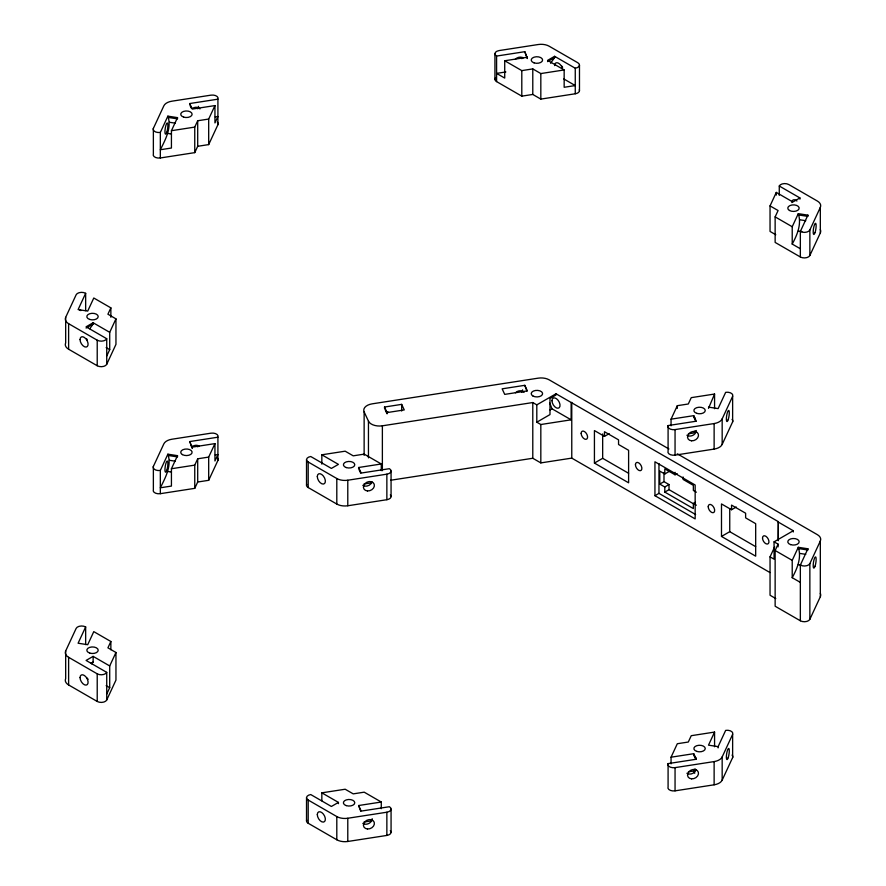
<?xml version="1.0" encoding="UTF-8"?>
<svg xmlns="http://www.w3.org/2000/svg" width="886" height="886" viewBox="0 0 886 886"><rect width="100%" height="100%" fill="white"/><g stroke="black" fill="none" stroke-linecap="round" stroke-linejoin="round"><path stroke-width="1.33" d="M177.499 117.628L171.43 130.707L171.43 148.028L160.333 149.745C165.538 139.467 171.829 127.783 167.886 116.144L177.499 117.628L177.499 118.868L167.886 117.384M177.499 455.659L171.43 468.738L171.43 486.071L160.333 487.787C165.538 477.499 171.829 465.826 167.886 454.175L177.499 455.659L177.499 456.91L167.886 455.426M800.346 248.756L792.217 244.071C797.267 234.868 801.741 224.047 798.286 213.659L807.899 215.143L807.899 216.394L798.286 214.91M800.346 582.39L792.217 577.694C797.267 568.491 801.741 557.682 798.286 547.293L807.899 548.777L807.899 550.018L798.286 548.534M85.654 293.31L78.101 309.602L87.714 311.086L93.783 298.006L110.861 307.863L107.915 314.209L115.955 318.849L115.955 344.388L106.73 364.268A5.681 3.278 0 0 1 97.216 365.741L68.621 349.228A11.374 6.567 0 0 1 65.675 342.882L65.675 317.343L76.141 294.783A5.681 3.278 0 0 1 85.654 293.31L85.654 310.643M153.367 128.404L163.832 105.844A11.374 6.567 0 0 1 171.873 101.192L210.946 95.156A5.681 3.278 0 0 1 217.912 99.177L217.912 124.716L208.686 144.595L197.7 146.29L194.754 152.636L160.333 157.963A5.681 3.278 0 0 1 153.367 153.942L153.367 128.404A5.681 3.278 0 0 0 160.333 132.424L160.333 157.963M160.333 132.424L167.886 116.144M194.754 152.636L194.754 127.097L197.7 120.751L208.686 119.056L214.944 105.578L192.284 109.089L189.715 103.54L217.912 99.177M106.73 356.061L109.709 349.649L109.709 332.328L115.955 318.849M85.654 626.945L78.101 643.225L87.714 644.709L93.783 631.629L110.861 641.497L107.915 647.832L115.955 652.484L115.955 680.105L106.73 699.984A5.681 3.278 0 0 1 97.216 701.457L68.621 684.944A11.374 6.567 0 0 1 65.675 678.598L65.675 650.977L76.141 628.418A5.681 3.278 0 0 1 85.654 626.945L85.654 644.609M153.367 466.435L163.832 443.875A11.374 6.567 0 0 1 171.873 439.234L210.946 433.188A5.681 3.278 0 0 1 217.912 437.208L217.912 460.432L208.686 480.312L197.7 482.006L194.754 488.352L160.333 493.679A5.681 3.278 0 0 1 153.367 489.659L153.367 466.435A5.681 3.278 0 0 0 160.333 470.455L160.333 493.679M160.333 470.455L167.886 454.175M194.754 488.352L194.754 465.128L197.7 458.793L208.686 457.087L214.944 443.62L192.284 447.12L189.715 441.571L217.912 437.208M106.73 694.103L109.709 687.691L109.709 665.951L115.955 652.484M671.056 425.823L671.056 419.167L677.314 405.688L688.3 403.994L691.246 397.648L714.57 394.037L714.57 408.701M775.782 234.746L770.045 231.434L770.045 205.895L776.291 192.417L792.87 201.997L799.914 197.932L799.914 199.173M779.27 195.341L779.27 186.016A5.681 3.278 0 0 1 788.784 184.543L817.379 201.056A11.374 6.567 0 0 1 820.325 207.402L820.325 232.94L809.859 255.5A5.681 3.278 0 0 1 800.346 256.973L775.139 242.421L775.139 216.882L778.085 210.536L770.045 205.895M708.501 408.368L714.57 394.037M792.217 244.071L792.217 226.738L798.286 213.659M800.346 256.973L800.346 231.434L807.899 215.143M671.056 419.167L693.716 415.656L696.285 421.204L668.088 425.568L668.088 451.107A5.681 3.278 0 0 0 675.054 455.127L714.127 449.091A11.374 6.567 0 0 0 722.168 444.44L722.168 418.901L732.633 396.341A5.681 3.278 0 0 0 725.667 392.321L718.114 408.601L708.501 407.117M809.859 255.5L809.859 229.961L820.325 207.402M722.168 444.44L732.633 421.88L732.633 396.341M778.163 539.352L778.329 521.655L556.02 393.772L536.805 404.858L536.805 422.19L540.825 424.516L571.138 419.82L571.138 402.499M671.056 763.865L671.056 757.198L677.314 743.731L688.3 742.036L691.246 735.69L714.57 732.08L714.57 746.743M775.782 598.559L770.045 595.237L770.045 556.851L774.685 546.85M677.303 453.809L817.379 534.679A11.374 6.567 0 0 1 820.325 541.025L820.325 596.743L809.859 619.303A5.681 3.278 0 0 1 800.346 620.776L775.139 606.223L775.139 550.505L778.085 544.159L774.065 541.844L774.065 559.166L770.045 556.851M792.217 577.694L792.217 560.362L798.286 547.293M714.57 732.08L708.501 745.159L718.114 746.643L725.667 730.363A5.681 3.278 0 0 1 732.633 734.383L732.633 757.596L722.168 780.156A11.374 6.567 0 0 1 714.127 784.808L675.054 790.844A5.681 3.278 0 0 1 668.088 786.823L668.088 763.61L696.285 759.247L693.716 753.698L671.056 757.198M800.346 620.776L800.346 565.058L807.899 548.777M809.859 619.303L809.859 563.585L820.325 541.025M722.168 780.156L722.168 756.943L732.633 734.383M695.089 430.762L693.716 432.988L688.378 433.808M688.378 771.85L693.716 771.03L695.089 768.804M89.774 328.761L93.13 323.988L93.13 322.748L86.086 326.812L106.73 338.729L106.73 364.268M91.79 663.935L93.13 662.03L93.13 656.371L86.086 660.435L106.73 672.363L106.73 699.984M550.594 63.271L554.614 57.557L554.614 56.316L547.581 60.37L564.16 69.95L564.16 87.282L575.258 85.565L563.806 78.943M86.086 328.053L93.13 323.988M547.581 61.621L554.614 57.557M90.782 663.381L93.13 662.03M549.985 409.93L551.989 408.778L571.138 419.82M536.805 422.19L549.985 414.582L549.985 398.49L556.02 395.012L556.02 393.772M604.473 436.377L604.473 431.726L618.55 439.855L618.55 444.495L628.606 450.298L628.606 482.804L594.428 463.068L594.428 430.563L604.473 436.377L609.191 433.653M594.428 463.068L602.668 458.317L628.595 473.279M664.799 486.99L664.799 492.095L669.019 489.659L669.019 484.542L664.799 486.99L659.771 484.088L659.771 471.086L664.799 473.988L669.019 471.54M664.799 473.988L664.799 468.871L675.054 474.796L677.159 473.578M659.771 484.088L663.991 481.641L669.019 484.542M654.942 495.695L695.156 518.908L695.156 485.007L654.942 461.794L654.942 495.695L658.962 493.369L695.632 514.533M664.799 492.095L693.35 508.575L693.35 503.469L695.455 502.251M731.548 509.738L731.548 505.098L745.624 513.215L745.624 517.867L755.68 523.67L755.68 556.175L721.492 536.44L721.492 503.935L731.548 509.738L736.255 507.013M721.492 536.44L729.743 531.678L755.669 546.651M774.065 541.844L793.28 530.747L793.28 531.988M338.419 803.657L338.419 802.406L331.386 806.47L310.742 794.554A5.681 3.278 0 0 0 308.195 800.047L308.195 823.26L336.802 839.773A11.374 6.567 0 0 0 347.788 841.478L386.861 835.432A5.681 3.278 0 0 0 390.305 830.614M579.278 89.752A5.681 3.278 0 0 1 575.258 93.772L540.825 99.099L532.785 94.448L521.799 96.153L496.592 81.601L496.592 56.062L524.8 51.698L527.369 58.498L524.8 51.698M505.862 71.954L496.592 73.394L504.721 78.079L504.721 60.757L527.369 57.247M215.265 116.908L217.912 116.498L214.944 122.91L214.944 105.578M504.721 60.757L521.799 70.614L532.785 68.909L540.825 73.56L564.16 69.95M171.43 130.707L194.754 127.097M384.524 407.028L401.679 404.37L404.26 409.919L387.093 412.577L384.524 407.028L384.524 408.269M524.8 385.321L502.14 388.832L504.721 394.381L527.369 390.881L524.8 385.321L526.86 391.014M668.93 448.969L549.198 379.85A11.374 6.567 0 0 0 538.212 378.156L372.186 403.839A11.374 6.567 0 0 0 364.135 411.879L368.454 421.16A11.374 6.567 0 0 0 382.375 425.812L532.785 402.543L536.805 404.858M215.265 454.95L217.912 454.54L214.944 460.953L214.944 443.62M171.43 468.738L194.754 465.128M321.839 464.131L321.839 454.795L345.175 451.184L353.215 455.836L364.201 454.13L381.279 463.987L381.279 470.654M358.631 468.738L358.631 467.498L381.279 463.987M321.839 454.795L338.419 464.375L331.386 468.428L310.742 456.511A5.681 3.278 0 0 0 308.195 462.005L336.802 478.518A11.374 6.567 0 0 0 347.788 480.223L386.861 474.176A5.681 3.278 0 0 0 389.408 468.683L361.2 473.046L358.631 467.498M668.088 425.568A5.681 3.278 0 0 0 675.054 429.588L714.127 423.552A11.374 6.567 0 0 0 722.168 418.901M363.958 484L371.954 482.759M390.582 480.256L532.785 458.261L540.825 462.902L571.769 458.117L769.978 572.555M306.722 484.376A5.681 3.278 0 0 0 308.195 487.544L336.802 504.056A11.374 6.567 0 0 0 347.788 505.762L386.861 499.715A5.681 3.278 0 0 0 390.305 494.897M321.839 800.833L321.839 792.837L345.175 789.227L353.215 793.867L364.201 792.173L381.279 802.029L381.279 808.697M360.691 811.222L358.631 805.529L381.279 802.029M308.195 800.047L336.802 816.56A11.374 6.567 0 0 0 347.788 818.254L386.861 812.218A5.681 3.278 0 0 0 389.408 806.725L361.2 811.089L358.631 805.529M668.088 763.61A5.681 3.278 0 0 0 675.054 767.63L714.127 761.583A11.374 6.567 0 0 0 722.168 756.943M363.958 822.042L371.954 820.801M169.359 122.257L175.362 123.187M799.759 219.772L805.773 220.703M167.886 133.465L171.485 134.03M798.286 230.991L801.896 231.545M799.759 553.407L805.773 554.337M169.359 460.288L175.362 461.218M798.286 564.615L800.689 564.991M167.886 471.507L171.485 472.061M554.614 56.316L575.258 68.233L575.258 93.772M779.27 186.016L799.914 197.932M775.139 216.882L792.217 226.738M778.163 522.02L793.28 530.747M696.363 492.206L693.35 490.467L693.35 485.362L683.095 479.437L683.095 476.967M775.139 550.505L792.217 560.362M693.35 503.469L696.363 505.208M669.019 489.659L694.004 504.079M93.13 322.748L109.709 332.328M65.675 317.343A11.374 6.567 0 0 0 68.621 323.689L97.216 340.202A5.681 3.278 0 0 0 106.73 338.729M106.154 347.6L109.709 349.649M93.13 656.371L109.709 665.951M321.839 792.837L338.419 802.406M65.675 650.977A11.374 6.567 0 0 0 68.621 657.312L97.216 673.825A5.681 3.278 0 0 0 106.73 672.363M106.154 685.642L109.709 687.691M693.716 415.656L695.277 418.956M693.716 753.698L693.716 754.938L696.064 758.028M693.716 416.907L695.776 421.348M693.716 754.938L695.776 759.38M693.716 771.03L694.746 773.245M385.033 409.376L387.093 413.817L387.093 412.577M190.224 105.888L191.254 108.114M359.14 469.846L360.691 473.179M190.745 445.038L192.284 448.371L192.284 447.12M549.763 403.019L551.989 408.778M778.329 521.655L778.329 540.681M778.085 544.159L778.085 546.884M776.291 192.417L776.291 195.086M729.743 508.653L729.743 531.678M718.114 746.643L718.114 747.884M714.127 423.552L714.127 449.091M714.127 761.583L714.127 784.808M677.314 405.688L677.314 408.38M675.054 429.588L675.054 455.127M675.054 472.316L675.054 474.796M675.054 767.63L675.054 790.844M663.991 472.548L663.991 481.641M658.962 463.544L658.962 493.369M602.668 433.93L602.668 458.317M579.477 65.055L579.477 90.593M571.769 402.399L571.769 458.117M540.825 73.56L540.825 99.099M540.825 424.516L540.825 462.902M532.785 68.909L532.785 94.448M532.785 402.543L532.785 458.261M521.799 70.614L521.799 96.153M494.931 53.736L494.931 79.275M401.679 404.37L401.679 411.038M391.069 471.009L391.069 496.548M391.069 809.04L391.069 832.264M386.861 474.176L386.861 499.715M386.861 812.218L386.861 835.432M382.375 425.812L382.375 470.654M368.454 421.16L368.454 457.863M364.135 411.879L364.135 455.371M347.788 480.223L347.788 505.762M347.788 818.254L347.788 841.478M336.802 478.518L336.802 504.056M336.802 816.56L336.802 839.773M308.195 462.005L308.195 487.544M306.523 459.69L306.523 485.229M306.523 797.721L306.523 820.945M208.686 119.056L208.686 144.595M208.686 457.087L208.686 480.312M197.7 120.751L197.7 146.29M197.7 458.793L197.7 482.006M189.715 103.54L189.715 104.781M189.715 441.571L189.715 442.823M110.861 307.863L110.861 317.277M110.861 641.497L110.861 649.781M97.216 340.202L97.216 365.741M97.216 673.825L97.216 701.457M68.621 323.689L68.621 349.228M68.621 657.312L68.621 684.944M809.859 229.961A5.681 3.278 0 0 1 800.346 231.434M791.874 202.573A5.681 3.278 60 0 1 796.935 201.011M820.325 229.54A11.374 6.567 0 0 1 820.325 232.94M575.258 68.233A5.681 3.278 0 0 0 577.805 62.74L549.198 46.227A11.374 6.567 0 0 0 538.212 44.522L499.139 50.568A5.681 3.278 0 0 0 496.592 56.062M515.419 59.152A5.681 4.485 -24.9 0 1 523.183 57.955M496.592 81.601A5.681 3.278 0 0 1 495.695 77.636M554.614 65.597A5.681 3.278 60 0 1 558.114 63.017A5.681 3.278 60 0 1 562.521 68.964M522.397 57.457A5.681 4.485 -24.9 0 1 521.854 58.664M562.654 67.303A5.681 3.278 60 0 1 561.824 66.085M372.009 481.862A5.681 4.485 -24.9 0 1 362.817 485.362M87.271 340.058A5.681 3.278 60 0 1 86.629 338.729M79.95 310.41A5.681 1.207 -81.2 0 1 80.847 310.643M217.347 122.224A5.681 3.278 0 0 1 217.912 124.716M192.461 108.38A5.681 4.485 -24.9 0 1 199.959 108.912M198.486 106.364A5.681 4.485 -24.9 0 1 197.755 108.801M696.285 430.496A5.681 4.485 -24.9 0 1 692.896 435.314A5.681 4.485 -24.9 0 1 686.905 435.225M732.069 419.388A5.681 3.278 0 0 1 732.633 421.88M809.859 563.585A5.681 3.278 0 0 1 800.346 565.058M515.419 392.775A5.681 4.485 -24.9 0 1 524.058 392.409M522.585 389.851A5.681 4.485 -24.9 0 1 521.854 392.288M820.325 593.343A11.374 6.567 0 0 1 820.325 596.743M387.625 411.935A5.681 4.485 -24.9 0 1 387.071 413.142M385.942 411.602A5.681 4.485 -24.9 0 1 388.411 412.433M372.186 818.675A5.681 4.485 -24.9 0 1 368.797 823.482A5.681 4.485 -24.9 0 1 362.817 823.404M308.195 823.26A5.681 3.278 0 0 1 306.722 820.093M88.102 679.318A5.681 3.278 60 0 1 87.271 678.1M217.347 457.94A5.681 3.278 0 0 1 217.912 460.432M192.461 446.411A5.681 4.485 -24.9 0 1 199.095 446.123M198.309 445.636A5.681 4.485 -24.9 0 1 197.755 446.843M696.097 769.768A5.681 4.485 -24.9 0 1 686.905 773.268M732.069 755.105A5.681 3.278 0 0 1 732.633 757.596M789.459 210.469A5.681 3.278 0 0 0 798.973 209.007A5.681 3.278 0 0 0 792.018 204.976A5.681 3.278 0 0 0 789.459 210.469M815.054 232.542A5.681 1.207 -81.2 0 0 815.707 223.361A5.681 1.207 -81.2 0 0 813.248 230.748A5.681 1.207 -81.2 0 0 815.054 232.542M534.07 62.862A5.681 3.278 0 0 0 542.597 60.026A5.681 3.278 0 0 0 534.07 57.18A5.681 3.278 0 0 0 534.07 62.862M367.48 490.944A5.681 4.485 -24.9 0 0 374.213 484.221A5.681 4.485 -24.9 0 0 365.021 483.557A5.681 4.485 -24.9 0 0 367.48 490.944M346.249 467.564A5.681 3.278 0 0 0 354.777 464.718A5.681 3.278 0 0 0 346.249 461.883A5.681 3.278 0 0 0 346.249 467.564M317.31 476.557A5.681 3.278 60 0 0 323.346 484.066A5.681 3.278 60 0 0 323.346 476.015A5.681 3.278 60 0 0 317.31 476.557M80.061 339.582A5.681 3.278 60 0 0 86.086 347.079A5.681 3.278 60 0 0 86.086 339.039A5.681 3.278 60 0 0 80.061 339.582M89.674 319.436A5.681 3.278 0 0 0 98.202 316.59A5.681 3.278 0 0 0 89.674 313.744A5.681 3.278 0 0 0 89.674 319.436M166.789 132.258A5.681 1.207 -81.2 0 0 167.454 123.065A5.681 1.207 -81.2 0 0 164.995 130.463A5.681 1.207 -81.2 0 0 166.789 132.258M183.579 117.085A5.681 3.278 0 0 0 192.118 114.239A5.681 3.278 0 0 0 183.579 111.403A5.681 3.278 0 0 0 183.579 117.085M728.203 419.665A5.681 1.207 -81.2 0 0 728.868 410.473A5.681 1.207 -81.2 0 0 726.409 417.86A5.681 1.207 -81.2 0 0 728.203 419.665M696.728 413.341A5.681 3.278 0 0 0 705.256 410.506A5.681 3.278 0 0 0 696.728 407.66A5.681 3.278 0 0 0 696.728 413.341M691.578 440.807A5.681 4.485 -24.9 0 0 698.312 434.085A5.681 4.485 -24.9 0 0 689.12 433.42A5.681 4.485 -24.9 0 0 691.578 440.807M708.224 506.714A4.552 2.625 60 0 0 713.053 512.717A4.552 2.625 60 0 0 713.053 506.283A4.552 2.625 60 0 0 708.224 506.714M762.514 538.057A4.552 2.625 60 0 0 767.342 544.059A4.552 2.625 60 0 0 767.342 537.625A4.552 2.625 60 0 0 762.514 538.057M635.439 464.696A4.552 2.625 60 0 0 640.268 470.699A4.552 2.625 60 0 0 640.268 464.264A4.552 2.625 60 0 0 635.439 464.696M581.15 433.354A4.552 2.625 60 0 0 585.978 439.356A4.552 2.625 60 0 0 585.978 432.922A4.552 2.625 60 0 0 581.15 433.354M532.896 395.976A5.681 3.278 0 0 0 542.409 394.503A5.681 3.278 0 0 0 535.443 390.482A5.681 3.278 0 0 0 532.896 395.976M790.644 544.624A5.681 3.278 0 0 0 799.172 541.778A5.681 3.278 0 0 0 790.644 538.932A5.681 3.278 0 0 0 790.644 544.624M815.054 566.176A5.681 1.207 -81.2 0 0 815.707 556.984A5.681 1.207 -81.2 0 0 813.248 564.371A5.681 1.207 -81.2 0 0 815.054 566.176M551.989 400.727A5.681 3.278 60 0 0 558.025 408.236A5.681 3.278 60 0 0 558.025 400.195A5.681 3.278 60 0 0 551.989 400.727M367.48 828.986A5.681 4.485 -24.9 0 0 374.213 822.252A5.681 4.485 -24.9 0 0 365.021 821.599A5.681 4.485 -24.9 0 0 367.48 828.986M346.249 805.607A5.681 3.278 0 0 0 354.777 802.76A5.681 3.278 0 0 0 346.249 799.914A5.681 3.278 0 0 0 346.249 805.607M317.31 814.599A5.681 3.278 60 0 0 323.346 822.097A5.681 3.278 60 0 0 323.346 814.057A5.681 3.278 60 0 0 317.31 814.599M80.061 677.624A5.681 3.278 60 0 0 86.086 685.122A5.681 3.278 60 0 0 86.086 677.081A5.681 3.278 60 0 0 80.061 677.624M89.674 653.06A5.681 3.278 0 0 0 98.202 650.224A5.681 3.278 0 0 0 89.674 647.378A5.681 3.278 0 0 0 89.674 653.06M166.789 470.3A5.681 1.207 -81.2 0 0 167.454 461.108A5.681 1.207 -81.2 0 0 164.995 468.495A5.681 1.207 -81.2 0 0 166.789 470.3M182.405 454.607A5.681 3.278 0 0 0 191.919 453.134A5.681 3.278 0 0 0 184.952 449.113A5.681 3.278 0 0 0 182.405 454.607M728.203 757.696A5.681 1.207 -81.2 0 0 728.868 748.504A5.681 1.207 -81.2 0 0 726.409 755.891A5.681 1.207 -81.2 0 0 728.203 757.696M696.728 751.383A5.681 3.278 0 0 0 705.256 748.537A5.681 3.278 0 0 0 696.728 745.702A5.681 3.278 0 0 0 696.728 751.383M691.578 778.849A5.681 4.485 -24.9 0 0 698.312 772.116A5.681 4.485 -24.9 0 0 689.12 771.462A5.681 4.485 -24.9 0 0 691.578 778.849"/></g></svg>
